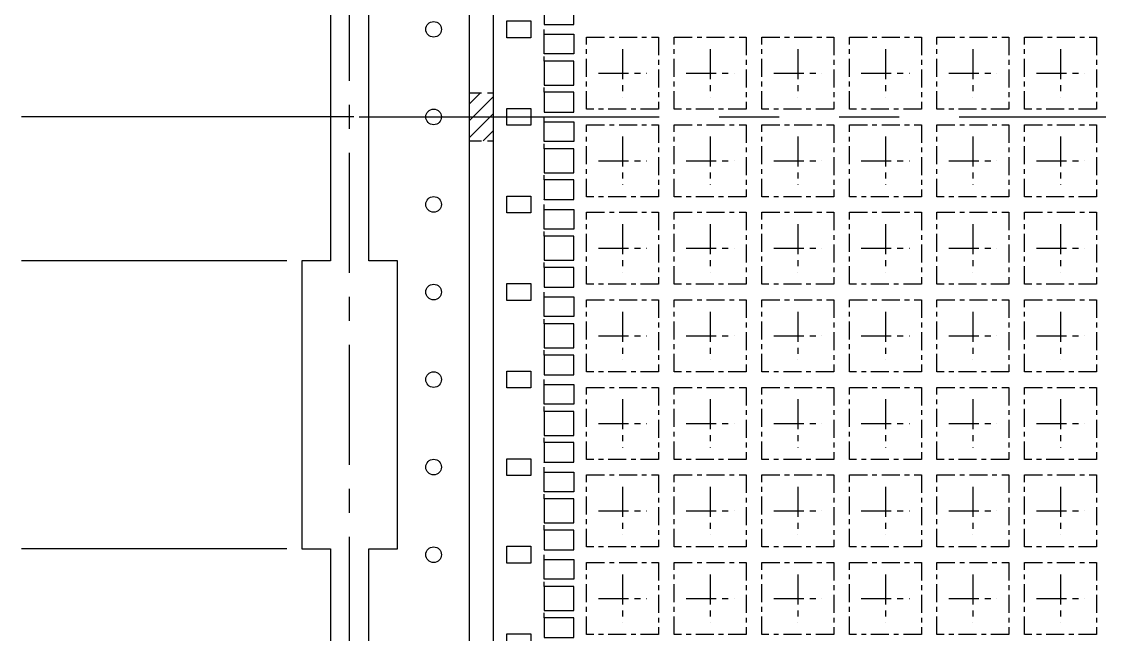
# Model space of a CAD drawing. Extents: x -116 to -15, y -123 to -4.
# Drawn here: x -97.91 to -75.45, y -55.84 to -43.06 of the extents above; entities that cross this region are included whole.
import ezdxf

# ---------------------------------------------------------------- set-up
doc = ezdxf.new("R2010")
doc.units = 0
doc.header["$MEASUREMENT"] = 0
for name, pattern in [('CENTER', [2, 1.25, -0.25, 0.25, -0.25]), ('CENTERX2', [4, 2.5, -0.5, 0.5, -0.5]), ('HIDDEN', [0.375, 0.25, -0.125]), ('PHANTOM2', [1.25, 0.625, -0.125, 0.125, -0.125, 0.125, -0.125])]:
    doc.linetypes.add(name, pattern=pattern)
doc.layers.add('1', color=7, linetype='CONTINUOUS')
doc.layers.add('1D', color=4, linetype='CONTINUOUS')

msp = doc.modelspace()

# ---------------------------------------------------------------- hatches: boundary and pattern name
at = {"layer": '1D', "linetype": 'ByBlock'}
h = msp.add_hatch(dxfattribs=at)
h.set_pattern_fill('ANSI31', color=256, scale=2, style=0)
h.set_pattern_definition([(45, (500.50223, 507.88547), (-0.176776695, 0.176776695), [])])
h.paths.add_polyline_path([(-88.074, -61.88), (-88.574, -61.88), (-88.574, -60.88), (-88.074, -60.88)])
h.paths.add_polyline_path([(-88.074, -29.22), (-88.574, -29.22), (-88.574, -28.22), (-88.074, -28.22)])
h.paths.add_polyline_path([(-88.074, -45.55), (-88.574, -45.55), (-88.574, -44.55), (-88.074, -44.55)])
h.paths.add_polyline_path([(-79.404, -19.55), (-79.404, -19.05), (-78.404, -19.05), (-78.404, -19.55)])
h.paths.add_polyline_path([(-46.744, -19.55), (-46.744, -19.05), (-45.744, -19.05), (-45.744, -19.55)])
h.paths.add_polyline_path([(-63.074, -19.55), (-63.074, -19.05), (-62.074, -19.05), (-62.074, -19.55)])
h.paths.add_polyline_path([(-37.074, -28.22), (-36.574, -28.22), (-36.574, -29.22), (-37.074, -29.22)])
h.paths.add_polyline_path([(-37.074, -60.88), (-36.574, -60.88), (-36.574, -61.88), (-37.074, -61.88)])
h.paths.add_polyline_path([(-37.074, -44.55), (-36.574, -44.55), (-36.574, -45.55), (-37.074, -45.55)])
h.paths.add_polyline_path([(-45.744, -70.55), (-45.744, -71.05), (-46.744, -71.05), (-46.744, -70.55)])
h.paths.add_polyline_path([(-78.404, -70.55), (-78.404, -71.05), (-79.404, -71.05), (-79.404, -70.55)])
h.paths.add_polyline_path([(-62.074, -70.55), (-62.074, -71.05), (-63.074, -71.05), (-63.074, -70.55)])

# ---------------------------------------------------------------- linework, layer by layer
at = {"layer": '1', "linetype": 'ByBlock'}
for points in [[(-36.574, -71.05), (-88.574, -71.05), (-88.574, -19.05), (-36.574, -19.05)], [(-37.074, -70.55), (-88.074, -70.55), (-88.074, -19.55), (-37.074, -19.55)], [(-86.4, -42.713), (-87.021, -42.713), (-87.021, -43.124), (-86.4, -43.124)], [(-87.298, -43.4), (-87.798, -43.4), (-87.798, -43.05), (-87.298, -43.05)], [(-86.4, -43.327), (-86.4, -43.738), (-87.021, -43.738), (-87.021, -43.327)], [(-86.4, -44.388), (-86.4, -43.888), (-87.021, -43.888), (-87.021, -44.388)], [(-86.4, -44.538), (-87.021, -44.538), (-87.021, -44.949), (-86.4, -44.949)], [(-87.298, -45.225), (-87.798, -45.225), (-87.798, -44.875), (-87.298, -44.875)], [(-86.4, -45.152), (-86.4, -45.563), (-87.021, -45.563), (-87.021, -45.152)], [(-86.4, -46.213), (-86.4, -45.713), (-87.021, -45.713), (-87.021, -46.213)], [(-86.4, -46.363), (-87.021, -46.363), (-87.021, -46.774), (-86.4, -46.774)], [(-87.298, -47.05), (-87.798, -47.05), (-87.798, -46.7), (-87.298, -46.7)], [(-86.4, -46.977), (-86.4, -47.388), (-87.021, -47.388), (-87.021, -46.977)], [(-86.4, -48.038), (-86.4, -47.538), (-87.021, -47.538), (-87.021, -48.038)], [(-86.4, -48.188), (-87.021, -48.188), (-87.021, -48.599), (-86.4, -48.599)], [(-87.298, -48.875), (-87.798, -48.875), (-87.798, -48.525), (-87.298, -48.525)], [(-86.4, -48.802), (-86.4, -49.213), (-87.021, -49.213), (-87.021, -48.802)], [(-86.4, -49.863), (-86.4, -49.363), (-87.021, -49.363), (-87.021, -49.863)], [(-86.4, -50.013), (-87.021, -50.013), (-87.021, -50.424), (-86.4, -50.424)], [(-87.298, -50.7), (-87.798, -50.7), (-87.798, -50.35), (-87.298, -50.35)], [(-86.4, -50.627), (-86.4, -51.038), (-87.021, -51.038), (-87.021, -50.627)], [(-86.4, -51.688), (-86.4, -51.188), (-87.021, -51.188), (-87.021, -51.688)], [(-86.4, -51.838), (-87.021, -51.838), (-87.021, -52.249), (-86.4, -52.249)], [(-87.298, -52.525), (-87.798, -52.525), (-87.798, -52.175), (-87.298, -52.175)], [(-86.4, -52.452), (-86.4, -52.863), (-87.021, -52.863), (-87.021, -52.452)], [(-86.4, -53.513), (-86.4, -53.013), (-87.021, -53.013), (-87.021, -53.513)], [(-86.4, -53.663), (-87.021, -53.663), (-87.021, -54.074), (-86.4, -54.074)], [(-87.298, -54.35), (-87.798, -54.35), (-87.798, -54), (-87.298, -54)], [(-86.4, -54.277), (-86.4, -54.688), (-87.021, -54.688), (-87.021, -54.277)], [(-86.4, -55.338), (-86.4, -54.838), (-87.021, -54.838), (-87.021, -55.338)], [(-86.4, -55.488), (-87.021, -55.488), (-87.021, -55.899), (-86.4, -55.899)], [(-87.298, -56.175), (-87.798, -56.175), (-87.798, -55.825), (-87.298, -55.825)]]:
    msp.add_lwpolyline(points, close=True, dxfattribs=at)
at = {"layer": '1'}
msp.add_lwpolyline([(-91.474, -42.05), (-91.474, -48.05), (-92.074, -48.05), (-92.074, -54.05), (-91.474, -54.05), (-91.474, -58.55), (-92.074, -58.55), (-92.074, -64.55), (-91.474, -64.55), (-91.474, -68.958, 1), (-90.674, -68.958), (-90.674, -64.55), (-90.074, -64.55), (-90.074, -58.55), (-90.674, -58.55), (-90.674, -54.05), (-90.074, -54.05), (-90.074, -48.05), (-90.674, -48.05), (-90.674, -42.05)], format="xyb", dxfattribs=at)
for centre in [(-89.324, -43.225), (-89.324, -45.05), (-89.324, -46.875), (-89.324, -48.7), (-89.324, -50.525), (-89.324, -52.35), (-89.324, -54.175)]:
    msp.add_circle(centre, 0.163, dxfattribs=at)
at = {"layer": '1D', "linetype": 'CENTERX2'}
msp.add_line((-91.074, -76.3), (-91.074, -13.8), dxfattribs=at)
at = {"layer": '1D', "linetype": 'HIDDEN', "ltscale": 0.4}
for p, q in [((-87.021, -43.327), (-87.021, -43.124)), ((-87.021, -43.888), (-87.021, -43.738)), ((-87.021, -44.538), (-87.021, -44.388)), ((-87.021, -45.152), (-87.021, -44.949)), ((-87.021, -45.713), (-87.021, -45.563)), ((-87.021, -46.363), (-87.021, -46.213)), ((-87.021, -46.977), (-87.021, -46.774)), ((-87.021, -47.538), (-87.021, -47.388)), ((-87.021, -48.188), (-87.021, -48.038)), ((-87.021, -48.802), (-87.021, -48.599)), ((-87.021, -49.363), (-87.021, -49.213)), ((-87.021, -50.013), (-87.021, -49.863)), ((-87.021, -50.627), (-87.021, -50.424)), ((-87.021, -51.188), (-87.021, -51.038)), ((-87.021, -51.838), (-87.021, -51.688)), ((-87.021, -52.452), (-87.021, -52.249)), ((-87.021, -53.013), (-87.021, -52.863)), ((-87.021, -53.663), (-87.021, -53.513)), ((-87.021, -54.277), (-87.021, -54.074)), ((-87.021, -54.838), (-87.021, -54.688)), ((-87.021, -55.488), (-87.021, -55.338))]:
    msp.add_line(p, q, dxfattribs=at)
at = {"layer": '1D', "linetype": 'CENTER', "ltscale": 0.5}
for p, q in [((-85.386, -43.637), (-85.386, -44.639)), ((-83.561, -43.637), (-83.561, -44.639)), ((-81.736, -43.637), (-81.736, -44.639)), ((-79.911, -43.637), (-79.911, -44.639)), ((-78.086, -43.637), (-78.086, -44.639)), ((-76.261, -43.637), (-76.261, -44.639)), ((-85.887, -44.138), (-84.885, -44.138)), ((-84.062, -44.138), (-83.06, -44.138)), ((-82.237, -44.138), (-81.235, -44.138)), ((-80.412, -44.138), (-79.41, -44.138)), ((-78.587, -44.138), (-77.585, -44.138)), ((-76.762, -44.138), (-75.76, -44.138)), ((-85.386, -45.462), (-85.386, -46.464)), ((-83.561, -45.462), (-83.561, -46.464)), ((-81.736, -45.462), (-81.736, -46.464)), ((-79.911, -45.462), (-79.911, -46.464)), ((-78.086, -45.462), (-78.086, -46.464)), ((-76.261, -45.462), (-76.261, -46.464)), ((-85.887, -45.963), (-84.885, -45.963)), ((-84.062, -45.963), (-83.06, -45.963)), ((-82.237, -45.963), (-81.235, -45.963)), ((-80.412, -45.963), (-79.41, -45.963)), ((-78.587, -45.963), (-77.585, -45.963)), ((-76.762, -45.963), (-75.76, -45.963)), ((-85.386, -47.287), (-85.386, -48.289)), ((-83.561, -47.287), (-83.561, -48.289)), ((-81.736, -47.287), (-81.736, -48.289)), ((-79.911, -47.287), (-79.911, -48.289)), ((-78.086, -47.287), (-78.086, -48.289)), ((-76.261, -47.287), (-76.261, -48.289)), ((-85.887, -47.788), (-84.885, -47.788)), ((-84.062, -47.788), (-83.06, -47.788)), ((-82.237, -47.788), (-81.235, -47.788)), ((-80.412, -47.788), (-79.41, -47.788)), ((-78.587, -47.788), (-77.585, -47.788)), ((-76.762, -47.788), (-75.76, -47.788)), ((-85.386, -49.112), (-85.386, -50.114)), ((-83.561, -49.112), (-83.561, -50.114)), ((-81.736, -49.112), (-81.736, -50.114)), ((-79.911, -49.112), (-79.911, -50.114)), ((-78.086, -49.112), (-78.086, -50.114)), ((-76.261, -49.112), (-76.261, -50.114)), ((-85.887, -49.613), (-84.885, -49.613)), ((-84.062, -49.613), (-83.06, -49.613)), ((-82.237, -49.613), (-81.235, -49.613)), ((-80.412, -49.613), (-79.41, -49.613)), ((-78.587, -49.613), (-77.585, -49.613)), ((-76.762, -49.613), (-75.76, -49.613)), ((-85.386, -50.937), (-85.386, -51.939)), ((-83.561, -50.937), (-83.561, -51.939)), ((-81.736, -50.937), (-81.736, -51.939)), ((-79.911, -50.937), (-79.911, -51.939)), ((-78.086, -50.937), (-78.086, -51.939)), ((-76.261, -50.937), (-76.261, -51.939)), ((-85.887, -51.438), (-84.885, -51.438)), ((-84.062, -51.438), (-83.06, -51.438)), ((-82.237, -51.438), (-81.235, -51.438)), ((-80.412, -51.438), (-79.41, -51.438)), ((-78.587, -51.438), (-77.585, -51.438)), ((-76.762, -51.438), (-75.76, -51.438)), ((-85.386, -52.762), (-85.386, -53.764)), ((-83.561, -52.762), (-83.561, -53.764)), ((-81.736, -52.762), (-81.736, -53.764)), ((-79.911, -52.762), (-79.911, -53.764)), ((-78.086, -52.762), (-78.086, -53.764)), ((-76.261, -52.762), (-76.261, -53.764)), ((-85.887, -53.263), (-84.885, -53.263)), ((-84.062, -53.263), (-83.06, -53.263)), ((-82.237, -53.263), (-81.235, -53.263)), ((-80.412, -53.263), (-79.41, -53.263)), ((-78.587, -53.263), (-77.585, -53.263)), ((-76.762, -53.263), (-75.76, -53.263)), ((-85.386, -54.587), (-85.386, -55.589)), ((-83.561, -54.587), (-83.561, -55.589)), ((-81.736, -54.587), (-81.736, -55.589)), ((-79.911, -54.587), (-79.911, -55.589)), ((-78.086, -54.587), (-78.086, -55.589)), ((-76.261, -54.587), (-76.261, -55.589)), ((-85.887, -55.088), (-84.885, -55.088)), ((-84.062, -55.088), (-83.06, -55.088)), ((-82.237, -55.088), (-81.235, -55.088)), ((-80.412, -55.088), (-79.41, -55.088)), ((-78.587, -55.088), (-77.585, -55.088)), ((-76.762, -55.088), (-75.76, -55.088))]:
    msp.add_line(p, q, dxfattribs=at)
at = {"layer": '1D', "linetype": 'HIDDEN'}
for p, q in [((-88.574, -44.55), (-88.074, -44.55)), ((-88.574, -45.55), (-88.074, -45.55))]:
    msp.add_line(p, q, dxfattribs=at)
at = {"layer": '1D'}
for p, q in [((-90.986, -45.05), (-97.911, -45.05)), ((-92.386, -48.05), (-97.911, -48.05)), ((-92.386, -54.05), (-97.911, -54.05))]:
    msp.add_line(p, q, dxfattribs=at)
at = {"layer": '1D', "linetype": 'PHANTOM2', "ltscale": 10}
msp.add_line((-90.874, -45.05), (-34.274, -45.05), dxfattribs=at)
at = {"layer": '1D', "color": 2, "linetype": 'CENTER', "ltscale": 0.3}
for points in [[(-86.136, -43.388), (-84.636, -43.388), (-84.636, -44.888), (-86.136, -44.888)], [(-84.311, -43.388), (-82.811, -43.388), (-82.811, -44.888), (-84.311, -44.888)], [(-82.486, -43.388), (-80.986, -43.388), (-80.986, -44.888), (-82.486, -44.888)], [(-80.661, -43.388), (-79.161, -43.388), (-79.161, -44.888), (-80.661, -44.888)], [(-78.836, -43.388), (-77.336, -43.388), (-77.336, -44.888), (-78.836, -44.888)], [(-77.011, -43.388), (-75.511, -43.388), (-75.511, -44.888), (-77.011, -44.888)], [(-86.136, -45.213), (-84.636, -45.213), (-84.636, -46.713), (-86.136, -46.713)], [(-84.311, -45.213), (-82.811, -45.213), (-82.811, -46.713), (-84.311, -46.713)], [(-82.486, -45.213), (-80.986, -45.213), (-80.986, -46.713), (-82.486, -46.713)], [(-80.661, -45.213), (-79.161, -45.213), (-79.161, -46.713), (-80.661, -46.713)], [(-78.836, -45.213), (-77.336, -45.213), (-77.336, -46.713), (-78.836, -46.713)], [(-77.011, -45.213), (-75.511, -45.213), (-75.511, -46.713), (-77.011, -46.713)], [(-86.136, -47.038), (-84.636, -47.038), (-84.636, -48.538), (-86.136, -48.538)], [(-84.311, -47.038), (-82.811, -47.038), (-82.811, -48.538), (-84.311, -48.538)], [(-82.486, -47.038), (-80.986, -47.038), (-80.986, -48.538), (-82.486, -48.538)], [(-80.661, -47.038), (-79.161, -47.038), (-79.161, -48.538), (-80.661, -48.538)], [(-78.836, -47.038), (-77.336, -47.038), (-77.336, -48.538), (-78.836, -48.538)], [(-77.011, -47.038), (-75.511, -47.038), (-75.511, -48.538), (-77.011, -48.538)], [(-86.136, -48.863), (-84.636, -48.863), (-84.636, -50.363), (-86.136, -50.363)], [(-84.311, -48.863), (-82.811, -48.863), (-82.811, -50.363), (-84.311, -50.363)], [(-82.486, -48.863), (-80.986, -48.863), (-80.986, -50.363), (-82.486, -50.363)], [(-80.661, -48.863), (-79.161, -48.863), (-79.161, -50.363), (-80.661, -50.363)], [(-78.836, -48.863), (-77.336, -48.863), (-77.336, -50.363), (-78.836, -50.363)], [(-77.011, -48.863), (-75.511, -48.863), (-75.511, -50.363), (-77.011, -50.363)], [(-86.136, -50.688), (-84.636, -50.688), (-84.636, -52.188), (-86.136, -52.188)], [(-84.311, -50.688), (-82.811, -50.688), (-82.811, -52.188), (-84.311, -52.188)], [(-82.486, -50.688), (-80.986, -50.688), (-80.986, -52.188), (-82.486, -52.188)], [(-80.661, -50.688), (-79.161, -50.688), (-79.161, -52.188), (-80.661, -52.188)], [(-78.836, -50.688), (-77.336, -50.688), (-77.336, -52.188), (-78.836, -52.188)], [(-77.011, -50.688), (-75.511, -50.688), (-75.511, -52.188), (-77.011, -52.188)], [(-86.136, -52.513), (-84.636, -52.513), (-84.636, -54.013), (-86.136, -54.013)], [(-84.311, -52.513), (-82.811, -52.513), (-82.811, -54.013), (-84.311, -54.013)], [(-82.486, -52.513), (-80.986, -52.513), (-80.986, -54.013), (-82.486, -54.013)], [(-80.661, -52.513), (-79.161, -52.513), (-79.161, -54.013), (-80.661, -54.013)], [(-78.836, -52.513), (-77.336, -52.513), (-77.336, -54.013), (-78.836, -54.013)], [(-77.011, -52.513), (-75.511, -52.513), (-75.511, -54.013), (-77.011, -54.013)], [(-86.136, -54.338), (-84.636, -54.338), (-84.636, -55.838), (-86.136, -55.838)], [(-84.311, -54.338), (-82.811, -54.338), (-82.811, -55.838), (-84.311, -55.838)], [(-82.486, -54.338), (-80.986, -54.338), (-80.986, -55.838), (-82.486, -55.838)], [(-80.661, -54.338), (-79.161, -54.338), (-79.161, -55.838), (-80.661, -55.838)], [(-78.836, -54.338), (-77.336, -54.338), (-77.336, -55.838), (-78.836, -55.838)], [(-77.011, -54.338), (-75.511, -54.338), (-75.511, -55.838), (-77.011, -55.838)]]:
    msp.add_lwpolyline(points, close=True, dxfattribs=at)

doc.saveas('drawing.dxf')
